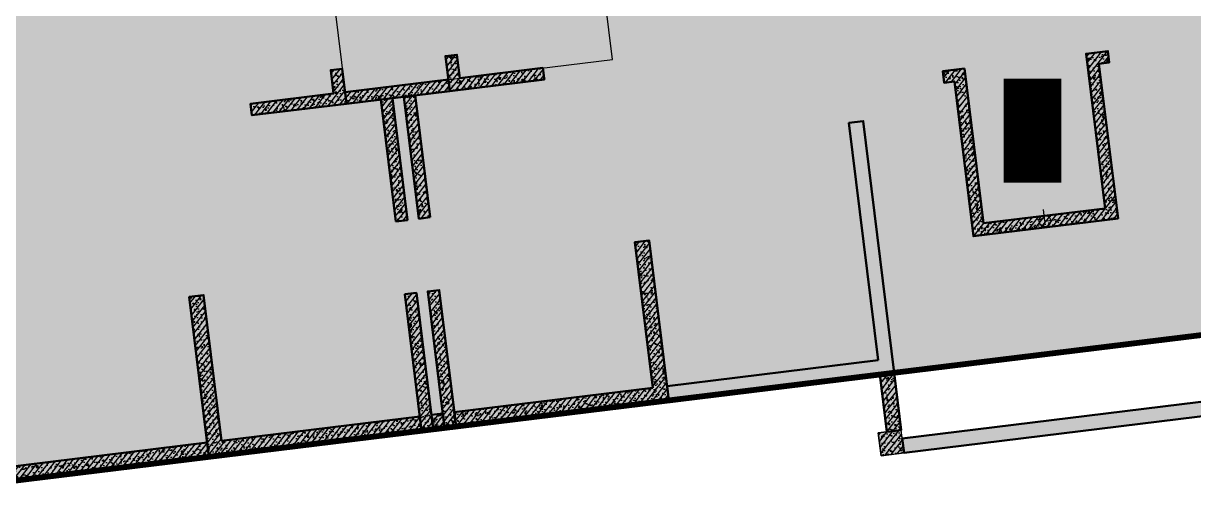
# Model space of a CAD drawing. Extents: x -1338203 to 1886333, y -530034 to 1031844.
# Drawn here: x 768592 to 788844, y -8177 to 89 of the extents above; entities that cross this region are included whole.
import ezdxf

# ---------------------------------------------------------------- set-up
doc = ezdxf.new("R2010")
doc.units = 0
doc.header["$LTSCALE"] = 1000
doc.header["$MEASUREMENT"] = 0
doc.layers.add('A-001-主楼组合参照B1$0$0A-X-AREA', color=6, linetype='Continuous', plot=False)
doc.layers.add('S-09-墙柱B1_1(QB)$0$AAD-A-MARK', color=6, linetype='Continuous', plot=False)
for name, color, linetype in [('p-a-core', 1, 'Continuous'), ('S-09-墙柱B1_1(QB)$0$0S-CC-LINE', 52, 'Continuous'), ('S-09-墙柱B1_1(QB)$0$0S-CW-HATCH', 251, 'Continuous'), ('S-09-墙柱B1_1(QB)$0$0S-CW-HATCH-UP', 251, 'Continuous')]:
    doc.layers.add(name, color=color, linetype=linetype)
doc.layers.add('p-h-walkable', color=7, linetype='Continuous', lineweight=70, true_color=0xf0f0f0)
doc.layers.add('S-09-墙柱B1_1(QB)$0$0S-CW-LINE', color=7, linetype='Continuous', lineweight=50)
pattern_1 = [(52.000496, (-198786.46, 270629.406), (-59.101206, 46.174099), []), (57.000496, (-198786.46, 270629.4), (215.868353, 7.54016), [22.5, -247.5]), (2.000496, (-198786.46, 270629.4), (-68.817774, 218.902166), [18, -198]), (107.451896, (-198768.47, 270630.03), (147.050755, 226.44221), [19.122057, -210.342634]), (53.184696, (-198793.77, 270688.96), (323.837396, -10.263586), [33.75, -371.25]), (103.636096, (-198766.8, 270688.1), (242.69142, 324.2312), [28.68309, -315.5139]), (358.184696, (-198793.77, 270688.96), (242.69117, 324.23139), [27, -297]), (28.000496, (-198762.17, 270677.73), (192.458258, -98.060282), [22.5, -247.5]), (333.000496, (-198762.17, 270677.73), (45.936495, 224.819667), [18, -198]), (78.451896, (-198746.13, 270669.56), (238.39485, 126.7592), [19.122057, -210.342634]), (44.500496, (-198786.46, 270629.406), (-8.550963, 99.568254), [0, -195.6, 0, -201, 0, -198.75]), (14.500496, (-198786.46, 270629.41), (63.911489, 127.060135), [0, -114.6, 0, -191.1, 0, -75.75]), (334.500496, (-198852.86, 270621.25), (159.777535, 12.8023345), [0, -75, 0, -234, 0, -310.5]), (324.500496, (-198882.64, 270617.6), (169.991395, 51.13087), [0, -97.5, 0, -155.4, 0, -220.5])]

msp = doc.modelspace()

# ---------------------------------------------------------------- hatches: boundary and pattern name
at = {"layer": 'p-h-walkable', "ltscale": 0.002}
h = msp.add_hatch(color=256, dxfattribs=at)
h.dxf.hatch_style = 1
h.paths.add_polyline_path([(633826.6, 244460.7), (640276.6, 244575.6), (640576.6, 234544.8), (645576.7, 234544.6), (645576.7, 209278.9), (732355.9, 209029), (732355.1, 235229.9), (738506.7, 235229.9), (738506.6, 268838.9), (732734.3, 268838.9), (732734.3, 272898.9), (711963.1, 272898.9), (711963.1, 278984.7), (717256.7, 278984.7), (717256.7, 284049), (733571.6, 284135.6), (733996.6, 290449.1), (739216.6, 290449.1), (739766.6, 284299.1), (754626.6, 284299.1), (755296.6, 290449.1), (760516.6, 290449.1), (760816.6, 283049.1), (760816.3, 275879.2), (775122.6, 275879.2), (776006.6, 274138.9), (776006.6, 259429.1), (778716.6, 259429.1), (778716.6, 238849.1), (783416.6, 238849.1), (783416.6, 237229.1), (782066.6, 237229.1), (782066.6, 234429.1), (779546.6, 234429.1), (779546.6, 237129.1), (773916.6, 237129.1), (773916.6, 243229.1), (764306.6, 243225.6), (764306.6, 236639.1), (760766.6, 236639.1), (760766.6, 234429.1), (758246.6, 234429.1), (758246.6, 238649.1), (762116.6, 238649.1), (762116.6, 243225.6), (748656.6, 243225.6), (748756.3, 207529.1), (800106.6, 207528.9), (800206.7, 201639.7), (812908.2, 202239.1), (812576.6, 180449.3), (744206, 180449.3), (744206, 173439), (728556.7, 173439), (728556.6, 122289.1), (746356.6, 122289.1), (750916.6, 132325.6), (842896.6, 132325.6), (843211.6, 121345.6), (839116.6, 121345.6), (839116.6, 93449.1), (864906.6, 93449.1), (864906.6, 79694), (875856.6, 74929.1), (875856.6, 65749.1), (834560.6, 65749.1), (839142.9, 28436.3), (869465.5, 32160.2), (871163.4, 18334), (873704.3, 18646.1), (877328.9, 5540.2), (761876.2, -8638.5), (761133.2, 2082.3), (764950.9, 5291.5), (763253.1, 19116.3), (799242.7, 23536.1), (793807.6, 65749.1), (750756.6, 65749.1), (751556.6, 81645.6), (636016.6, 81645.6), (636016.6, 96345.6), (629416.6, 96345.6), (629416.6, 118203.2), (622306.6, 118203.2), (622286.6, 139083.2), (644406.6, 137003.2), (644406.6, 129968.2), (656656.6, 129968.2), (656406.6, 138083.2), (712156.6, 138083.2), (711856.6, 184449.1), (581811.6, 184349.1), (581826.6, 197199.1), (585876.6, 197449.1), (585976.6, 209279), (629226.6, 209578.9), (628926.8, 236145.4), (633826.6, 236145.6)])
at = {"layer": 'S-09-墙柱B1_1(QB)$0$0S-CW-HATCH'}
h = msp.add_hatch(color=256, dxfattribs=at)
h.dxf.hatch_style = 1
h.paths.add_polyline_path([(784879.2, -694.3), (784502, -740.6), (784526.4, -939.1), (784705.1, -917.2), (785034.1, -3597), (787535.4, -3289.9), (787206.3, -610), (787384.9, -588.1), (787360.6, -389.6), (786983.4, -435.9), (787312.5, -3115.8), (785208.3, -3374.2)])
h = msp.add_hatch(color=256, dxfattribs=at)
h.dxf.hatch_style = 1
h.paths.add_polyline_path([(775970.2, -1083), (777607.9, -881.9), (777605.4, -862.1), (777583.5, -683.4), (776144.3, -860.1), (776094.3, -453.2), (775895.8, -477.6)])
h = msp.add_hatch(color=256, dxfattribs=at)
h.dxf.hatch_style = 1
h.paths.add_polyline_path([(774183.6, -1302.4), (774109.2, -696.9), (773910.7, -721.3), (773960.7, -1128.3), (772521.5, -1305), (772545.9, -1503.5)])
h = msp.add_hatch(color=256, dxfattribs=at)
h.dxf.hatch_style = 1
h.paths.add_polyline_path([(774159.2, -1103.9), (775945.8, -884.5), (775970.2, -1083), (774183.6, -1302.4)])
h = msp.add_hatch(color=256, dxfattribs=at)
h.dxf.hatch_style = 1
h.paths.add_polyline_path([(775038.7, -3343.4), (774779.1, -1229.3), (774977.6, -1204.9), (775237.2, -3319)])
h = msp.add_hatch(color=256, dxfattribs=at)
h.dxf.hatch_style = 1
h.paths.add_polyline_path([(775634.2, -3270.3), (775374.6, -1156.1), (775176.1, -1180.5), (775435.7, -3294.6)])
h = msp.add_hatch(color=256, dxfattribs=at)
h.dxf.hatch_style = 1
h.paths.add_polyline_path([(783383.5, -5744.2), (779731, -6192.7), (779761.4, -6440.9), (783662.1, -5961.9), (783127.1, -1604.6), (782879, -1635.1)])
h = msp.add_hatch(color=256, dxfattribs=at)
h.dxf.hatch_style = 1
h.paths.add_polyline_path([(779482.8, -6223.2), (776048.6, -6644.9), (776079.1, -6893), (779761.4, -6440.9), (779421.4, -3671.7), (779173.3, -3702.1)])
h = msp.add_hatch(color=256, dxfattribs=at)
h.dxf.hatch_style = 1
h.paths.add_polyline_path([(772018.9, -7139.7), (775453.1, -6718), (775483.6, -6966.2), (771801.2, -7418.3), (771461.2, -4649.1), (771709.3, -4618.7)])
h = msp.add_hatch(color=256, dxfattribs=at)
h.dxf.hatch_style = 1
h.paths.add_polyline_path([(775483.6, -6966.2), (775193.5, -4603.9), (775392, -4579.5), (775682.1, -6941.8)])
h = msp.add_hatch(color=256, dxfattribs=at)
h.dxf.hatch_style = 1
h.paths.add_polyline_path([(776079.1, -6893), (775789, -4530.8), (775590.5, -4555.2), (775880.6, -6917.4)])
h = msp.add_hatch(color=256, dxfattribs=at)
h.dxf.hatch_style = 1
h.paths.add_polyline_path([(783535.9, -6984.9), (783784, -6954.4), (783662.1, -5961.9), (783414, -5992.4)])
h = msp.add_hatch(color=256, dxfattribs=at)
h.dxf.hatch_style = 1
h.paths.add_polyline_path([(783832.8, -7351.5), (789609.4, -6642.1), (789578.9, -6394), (783802.3, -7103.3)])
h = msp.add_hatch(color=256, dxfattribs=at)
h.dxf.hatch_style = 1
h.paths.add_polyline_path([(775682.1, -6941.8), (775880.6, -6917.4), (775850.1, -6669.3), (775651.6, -6693.7)])
h = msp.add_hatch(color=256, dxfattribs=at)
h.dxf.hatch_style = 1
h.paths.add_polyline_path([(768118.2, -7618.7), (768035.3, -6943.8), (767787.2, -6974.2), (767900.5, -7897.3), (771801.2, -7418.3), (771770.8, -7170.2)])
h = msp.add_hatch(color=256, dxfattribs=at)
h.dxf.hatch_style = 1
h.paths.add_polyline_path([(783784, -6954.4), (783387, -7003.2), (783435.7, -7400.2), (783832.8, -7351.5)])
at = {"layer": 'S-09-墙柱B1_1(QB)$0$0S-CW-HATCH-UP'}
h = msp.add_hatch(dxfattribs=at)
h.set_pattern_fill('钢筋混凝土', color=256, scale=30, angle=7.0005)
h.set_pattern_definition(pattern_1)
h.paths.add_polyline_path([(784879.2, -694.3), (784502, -740.6), (784526.4, -939.1), (784705.1, -917.2), (785034.1, -3597), (787535.4, -3289.9), (787206.3, -610), (787384.9, -588.1), (787360.6, -389.6), (786983.4, -435.9), (787312.5, -3115.8), (785208.3, -3374.2)])
h = msp.add_hatch(dxfattribs=at)
h.set_pattern_fill('钢筋混凝土', color=256, scale=30, angle=7.0005)
h.set_pattern_definition(pattern_1)
h.paths.add_polyline_path([(775970.2, -1083), (777607.9, -881.9), (777605.4, -862.1), (777583.5, -683.4), (776144.3, -860.1), (776094.3, -453.2), (775895.8, -477.6)])
h = msp.add_hatch(dxfattribs=at)
h.set_pattern_fill('钢筋混凝土', color=256, scale=30, angle=7.0005)
h.set_pattern_definition(pattern_1)
h.paths.add_polyline_path([(774183.6, -1302.4), (774109.2, -696.9), (773910.7, -721.3), (773960.7, -1128.3), (772521.5, -1305), (772545.9, -1503.5)])
h = msp.add_hatch(dxfattribs=at)
h.set_pattern_fill('钢筋混凝土', color=256, scale=30, angle=7.0005)
h.set_pattern_definition([(52.0004959, (-4649245.344, 85992.93), (-59.1012062, 46.1740991), []), (57.000496, (-4649245.34, 85992.93), (215.8683534, 7.5401595), [22.5, -247.5]), (2.000496, (-4649245.34, 85992.93), (-68.817774, 218.9021665), [18, -198]), (107.451896, (-4649227.36, 85993.56), (147.050755, 226.4422095), [19.122057, -210.342634]), (53.184696, (-4649252.66, 86052.49), (323.837396, -10.263586), [33.75, -371.25]), (103.636096, (-4649225.67, 86051.63), (242.691424, 324.231203), [28.683086, -315.5139]), (358.184696, (-4649252.66, 86052.5), (242.69117, 324.231392), [27, -297]), (28.000496, (-4649221.05, 86041.25), (192.458258, -98.0602823), [22.5, -247.5]), (333.000496, (-4649221.05, 86041.25), (45.936495, 224.8196675), [18, -198]), (78.451896, (-4649205.01, 86033.08), (238.39485, 126.759198), [19.122057, -210.342634]), (44.5004959, (-4649245.344, 85992.93), (-8.5509631, 99.5682541), [0, -195.6, 0, -201, 0, -198.75]), (14.500496, (-4649245.34, 85992.93), (63.9114885, 127.0601347), [0, -114.6, 0, -191.1, 0, -75.75]), (334.5004959, (-4649311.746, 85984.78), (159.7775348, 12.8023345), [0, -75, 0, -234, 0, -310.5]), (324.500496, (-4649341.52, 85981.12), (169.9913954, 51.1308704), [0, -97.5, 0, -155.4, 0, -220.5])])
h.paths.add_polyline_path([(774159.2, -1103.9), (775945.8, -884.5), (775970.2, -1083), (774183.6, -1302.4)])
h = msp.add_hatch(dxfattribs=at)
h.set_pattern_fill('钢筋混凝土', color=256, scale=30, angle=7.0005)
h.set_pattern_definition(pattern_1)
h.paths.add_polyline_path([(775038.7, -3343.4), (774779.1, -1229.3), (774977.6, -1204.9), (775237.2, -3319)])
h = msp.add_hatch(dxfattribs=at)
h.set_pattern_fill('钢筋混凝土', color=256, scale=30, angle=7.0005)
h.set_pattern_definition(pattern_1)
h.paths.add_polyline_path([(775634.2, -3270.3), (775374.6, -1156.1), (775176.1, -1180.5), (775435.7, -3294.6)])
h = msp.add_hatch(dxfattribs=at)
h.set_pattern_fill('钢筋混凝土', color=256, scale=30, angle=7.0005)
h.set_pattern_definition(pattern_1)
h.paths.add_polyline_path([(783383.5, -5744.2), (779731, -6192.7), (779761.4, -6440.9), (783662.1, -5961.9), (783127.1, -1604.6), (782879, -1635.1)])
h = msp.add_hatch(dxfattribs=at)
h.set_pattern_fill('钢筋混凝土', color=256, scale=30, angle=7.0005)
h.set_pattern_definition(pattern_1)
h.paths.add_polyline_path([(779482.8, -6223.2), (776048.6, -6644.9), (776079.1, -6893), (779761.4, -6440.9), (779421.4, -3671.7), (779173.3, -3702.1)])
h = msp.add_hatch(dxfattribs=at)
h.set_pattern_fill('钢筋混凝土', color=256, scale=30, angle=7.0005)
h.set_pattern_definition(pattern_1)
h.paths.add_polyline_path([(772018.9, -7139.7), (775453.1, -6718), (775483.6, -6966.2), (771801.2, -7418.3), (771461.2, -4649.1), (771709.3, -4618.7)])
h = msp.add_hatch(dxfattribs=at)
h.set_pattern_fill('钢筋混凝土', color=256, scale=30, angle=7.0005)
h.set_pattern_definition(pattern_1)
h.paths.add_polyline_path([(775483.6, -6966.2), (775193.5, -4603.9), (775392, -4579.5), (775682.1, -6941.8)])
h = msp.add_hatch(dxfattribs=at)
h.set_pattern_fill('钢筋混凝土', color=256, scale=30, angle=7.0005)
h.set_pattern_definition(pattern_1)
h.paths.add_polyline_path([(776079.1, -6893), (775789, -4530.8), (775590.5, -4555.2), (775880.6, -6917.4)])
h = msp.add_hatch(dxfattribs=at)
h.set_pattern_fill('钢筋混凝土', color=256, scale=30, angle=7.0005)
h.set_pattern_definition(pattern_1)
h.paths.add_polyline_path([(783535.9, -6984.9), (783784, -6954.4), (783662.1, -5961.9), (783414, -5992.4)])
h = msp.add_hatch(dxfattribs=at)
h.set_pattern_fill('钢筋混凝土', color=256, scale=30, angle=7.0005)
h.set_pattern_definition(pattern_1)
h.paths.add_polyline_path([(783832.8, -7351.5), (789609.4, -6642.1), (789578.9, -6394), (783802.3, -7103.3)])
h = msp.add_hatch(dxfattribs=at)
h.set_pattern_fill('钢筋混凝土', color=256, scale=30, angle=7.0005)
h.set_pattern_definition(pattern_1)
h.paths.add_polyline_path([(775682.1, -6941.8), (775880.6, -6917.4), (775850.1, -6669.3), (775651.6, -6693.7)])
h = msp.add_hatch(dxfattribs=at)
h.set_pattern_fill('钢筋混凝土', color=256, scale=30, angle=7.0005)
h.set_pattern_definition([(52.000496, (-198786.46, 270629.406), (-59.101206, 46.174099), []), (57.000496, (-198786.46, 270629.4), (215.868353, 7.54016), [22.5, -247.5]), (2.000496, (-198786.46, 270629.4), (-68.817774, 218.902166), [18, -198]), (107.451896, (-198768.47, 270630.03), (147.050755, 226.44221), [19.122057, -210.342634]), (53.184696, (-198793.77, 270688.96), (323.837396, -10.263586), [33.75, -371.25]), (103.636096, (-198766.8, 270688.1), (242.69142, 324.2312), [28.68309, -315.5139]), (358.184696, (-198793.77, 270688.96), (242.69117, 324.23139), [27, -297]), (28.000496, (-198762.17, 270677.73), (192.458258, -98.060282), [22.5, -247.5]), (333.000496, (-198762.17, 270677.73), (45.936495, 224.819667), [18, -198]), (78.451896, (-198746.13, 270669.56), (238.39485, 126.7592), [19.122057, -210.342634]), (44.500496, (-198786.46, 270629.406), (-8.550963, 99.568254), [0, -195.6, 0, -201, 0, -198.75]), (14.500496, (-198786.46, 270629.41), (63.911489, 127.060135), [0, -114.6, 0, -191.1, 0, -75.75]), (334.500496, (-198852.86, 270621.25), (159.777535, 12.8023345), [0, -75, 0, -234, 0, -310.5]), (324.500496, (-198882.64, 270617.6), (169.991395, 51.13087), [0, -97.5, 0, -155.4, 0, -220.5])])
h.paths.add_polyline_path([(768118.2, -7618.7), (768035.3, -6943.8), (767787.2, -6974.2), (767900.5, -7897.3), (771801.2, -7418.3), (771770.8, -7170.2)])
h = msp.add_hatch(dxfattribs=at)
h.set_pattern_fill('钢筋混凝土', color=256, scale=30, angle=7.0005)
h.set_pattern_definition(pattern_1)
h.paths.add_polyline_path([(783784, -6954.4), (783387, -7003.2), (783435.7, -7400.2), (783832.8, -7351.5)])

# ---------------------------------------------------------------- linework, layer by layer
at = {"layer": 'A-001-主楼组合参照B1$0$0A-X-AREA', "elevation": 83050, "flags": 128}
for points in [[(765619.7, 2883.7), (773550.1, 3857.6), (774159.6, -1105.1), (778784.8, -537.1), (778175.3, 4425.7), (780160.4, 4669.5)], [(790006.8, -6594.3), (783436.2, -7401.3), (783387.4, -7004.2), (783536.3, -6986), (783414.4, -5993.4), (768149.1, -7868.1)]]:
    msp.add_lwpolyline(points, dxfattribs=at)
at = {"layer": 'p-a-core', "ltscale": 0.002, "const_width": 1000, "elevation": 83050}
msp.add_lwpolyline([(786057.4, -868), (786057.4, -2668)], dxfattribs=at)
at = {"layer": 'p-h-walkable', "ltscale": 0.002, "const_width": 100}
msp.add_lwpolyline([(877328.9, 5540.2), (761876.2, -8638.5), (761133.2, 2082.3), (764950.9, 5291.5), (763253.1, 19116.3), (799242.7, 23536.1), (793807.6, 65749.1), (750756.6, 65749.1), (751556.6, 81645.6), (636016.6, 81645.6), (636016.6, 96345.6), (629416.6, 96345.6), (629416.6, 118203.2), (622306.6, 118203.2), (622286.6, 139083.2), (644406.6, 137003.2), (644406.6, 129968.2), (656656.6, 129968.2), (656406.6, 138083.2), (712156.6, 138083.2), (711856.6, 184449.1)], dxfattribs=at)
at = {"layer": 'S-09-墙柱B1_1(QB)$0$0S-CC-LINE', "elevation": 0}
msp.add_lwpolyline([(783784, -6954.4), (783387, -7003.2), (783435.7, -7400.2), (783832.8, -7351.5)], close=True, dxfattribs=at)
at = {"layer": 'S-09-墙柱B1_1(QB)$0$0S-CW-LINE', "elevation": 0}
for points in [[(784879.2, -694.3), (784502, -740.6), (784526.4, -939.1), (784705.1, -917.2), (785034.1, -3597), (787535.4, -3289.9), (787206.3, -610), (787384.9, -588.1), (787360.6, -389.6), (786983.4, -435.9), (787312.5, -3115.8), (785208.3, -3374.2)], [(775970.2, -1083), (777607.9, -881.9), (777605.4, -862.1), (777605.4, -862.1), (777583.5, -683.4), (776144.3, -860.1), (776094.3, -453.2), (775895.8, -477.6)], [(774159.2, -1103.9), (775945.8, -884.5), (775970.2, -1083), (774183.6, -1302.4)], [(775038.7, -3343.4), (774779.1, -1229.3), (774977.6, -1204.9), (775237.2, -3319)], [(775634.2, -3270.3), (775374.6, -1156.1), (775176.1, -1180.5), (775435.7, -3294.6)], [(783383.5, -5744.2), (779731, -6192.7), (779761.4, -6440.9), (783662.1, -5961.9), (783127.1, -1604.6), (782879, -1635.1)], [(779482.8, -6223.2), (776048.6, -6644.9), (776079.1, -6893), (779761.4, -6440.9), (779421.4, -3671.7), (779173.3, -3702.1)], [(772018.9, -7139.7), (775453.1, -6718), (775483.6, -6966.2), (771801.2, -7418.3), (771461.2, -4649.1), (771709.3, -4618.7)], [(775483.6, -6966.2), (775193.5, -4603.9), (775392, -4579.5), (775682.1, -6941.8)], [(776079.1, -6893), (775789, -4530.8), (775590.5, -4555.2), (775880.6, -6917.4)], [(783535.9, -6984.9), (783784, -6954.4), (783662.1, -5961.9), (783414, -5992.4)], [(783832.8, -7351.5), (789609.4, -6642.1), (789578.9, -6394), (783802.3, -7103.3)], [(775682.1, -6941.8), (775880.6, -6917.4), (775850.1, -6669.3), (775651.6, -6693.7)], [(768118.2, -7618.7), (771770.8, -7170.2), (771801.2, -7418.3), (767900.5, -7897.3), (767787.2, -6974.2), (768035.3, -6943.8)]]:
    msp.add_lwpolyline(points, close=True, dxfattribs=at)
at = {"layer": 'S-09-墙柱B1_1(QB)$0$0S-CW-LINE', "elevation": 0, "flags": 128}
msp.add_lwpolyline([(774183.6, -1302.4), (774109.2, -696.9), (773910.7, -721.3), (773960.7, -1128.3), (772521.5, -1305), (772545.9, -1503.5)], close=True, dxfattribs=at)
at = {"layer": 'S-09-墙柱B1_1(QB)$0$AAD-A-MARK'}
for q in [(786247, -3135.8), (786247, -3135.8), (786247, -3135.8), (786247, -3135.8), (786247, -3135.8), (786247, -3135.8), (786247, -3135.8), (786469.8, -3309.9), (786469.8, -3309.9), (786469.8, -3309.9), (786469.8, -3309.9), (786469.8, -3309.9), (786469.8, -3309.9), (786469.8, -3309.9)]:
    msp.add_line((786271.3, -3334.3), q, dxfattribs=at)
msp.add_circle((786271.3, -3334.3), 100, dxfattribs=at)
msp.add_circle((786271.3, -3334.3), 100, dxfattribs=at)
msp.add_circle((786271.3, -3334.3), 100, dxfattribs=at)
msp.add_circle((786271.3, -3334.3), 100, dxfattribs=at)
msp.add_circle((786271.3, -3334.3), 100, dxfattribs=at)
msp.add_circle((786271.3, -3334.3), 100, dxfattribs=at)
msp.add_circle((786271.3, -3334.3), 100, dxfattribs=at)

doc.saveas('drawing.dxf')
